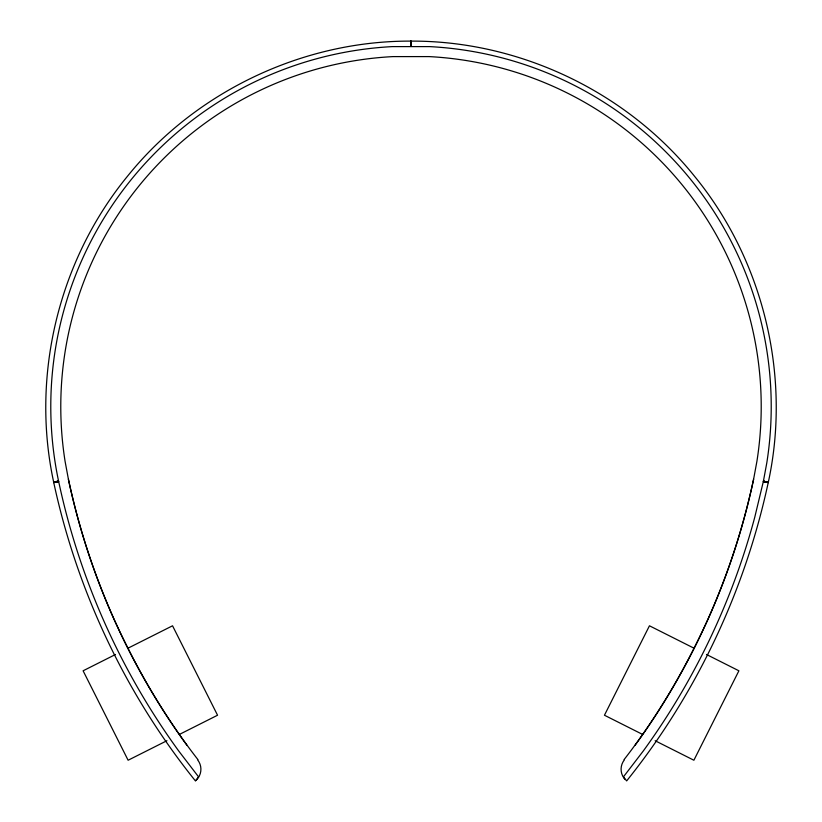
<?xml version="1.0" encoding="UTF-8"?>
<svg xmlns="http://www.w3.org/2000/svg" width="822" height="822" viewBox="0 0 822 822"><rect width="100%" height="100%" fill="white"/><g stroke="black" fill="none" stroke-linecap="round" stroke-linejoin="round"><path stroke-width="1.23" d="M410.753 46.124L411 41.11C519.617 40.658 626.816 91.848 694.785 176.576C763.484 260.605 791.267 375.993 768.354 482.082L768.231 482.565C744.927 591.193 696.203 694.241 626.662 780.9L622.614 775.865A15.022 15.022 0 0 1 624.381 759.867L624.073 759.61C657.857 716.219 685.671 668.358 708.379 618.319A700.087 700.087 0 0 0 753.61 479.205L756.898 461.409A350.47 350.47 0 0 0 429.094 56.595L392.906 56.605A350.47 350.47 0 0 0 65.092 461.409L68.401 479.205A700.087 700.087 0 0 0 113.631 618.319C136.318 668.368 164.153 716.219 197.927 759.61L197.619 759.867A15.022 15.022 0 0 1 199.386 775.865L195.8 780.53M623.292 777.057L643.205 751.103A710.968 710.968 0 0 0 754.76 517.233L763.33 481.528L768.231 482.565L763.433 481.034L766.782 462.971A360.468 360.468 0 0 0 429.618 46.607L392.382 46.607A360.468 360.468 0 0 0 58.557 481.045L53.718 482.319L58.67 481.528A710.938 710.938 0 0 0 178.795 751.103L198.708 777.057L196.848 779.492M768.282 482.319L763.33 481.528L768.2 482.052L767.964 482.514M195.687 780.623L195.389 780.859C125.725 694.292 77.124 591.162 53.749 482.576L58.557 481.045M53.769 482.565L54.242 481.959L53.769 482.565C30.64 376.353 58.424 260.738 127.215 176.576C195.133 91.92 302.219 40.73 410.753 41.11L411.247 46.124L411.247 45.251M765.097 481.908L763.433 481.034M764.655 481.805L767.183 482.35M765.508 481.99L768.2 482.052M766.895 482.288L765.621 481.507M767.933 481.99L768.169 482.555L768.087 482.021M766.012 481.589L766.32 481.908M53.903 482.545L56.852 481.661M54.036 482.514L56.492 481.99M53.81 482.052L56.379 481.507L55.29 481.733M55.351 481.98L54.714 481.856M55.043 482.041L55.68 481.908M196.797 779.544L195.657 780.643M56.43 481.743L56.79 481.415M57.232 481.322L58.249 481.363M57.293 481.569L58.66 481.528L57.334 481.815M115.481 654.497L83.104 670.793L128.109 760.237L166.938 740.704M127.893 648.25L172.548 625.789L217.553 715.232L179.453 734.406M57.807 481.713L58.609 481.281M411.247 41.532L410.753 41.131L410.753 44.768M411 41.172L411 46.114L411 41.532M766.957 482.041L767.871 482.237M694.107 648.25L649.452 625.789L604.447 715.232L642.547 734.406M706.478 654.476L738.896 670.793L693.891 760.237L655.134 740.735M764.306 481.219L764.707 481.558L763.391 481.281M625.172 779.523L624.371 778.598M623.549 777.499L624.093 778.229M186.902 745.215A700.57 700.57 0 0 1 68.39 479.205M753.61 479.205A700.57 700.57 0 0 1 635.098 745.215"/></g></svg>
